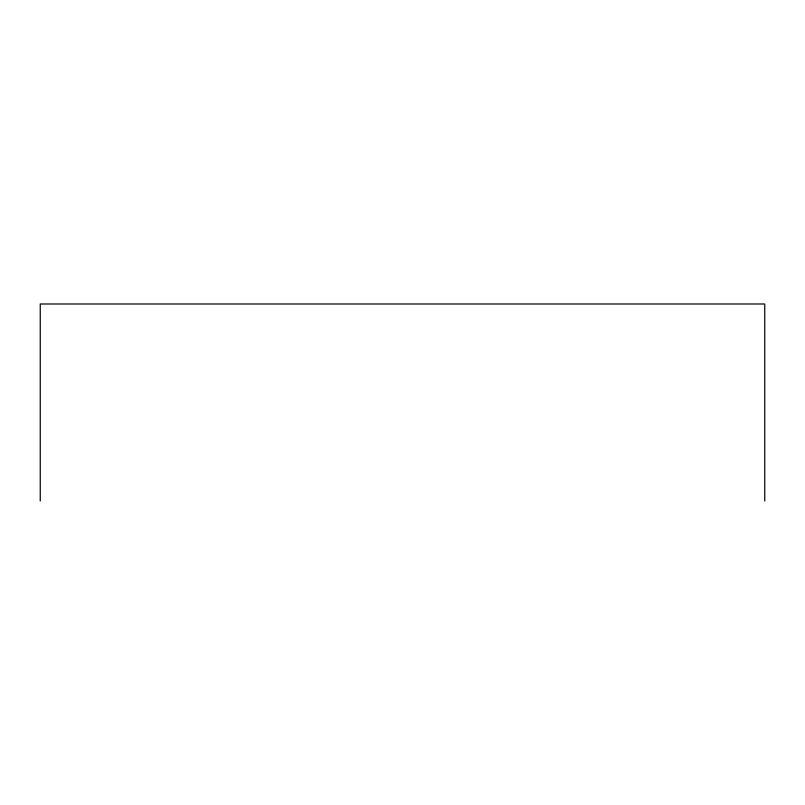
<?xml version="1.0" encoding="UTF-8"?>
<svg xmlns="http://www.w3.org/2000/svg" width="805" height="805" viewBox="0 0 805 805"><rect width="100%" height="100%" fill="white"/><g stroke="black" fill="none" stroke-linecap="round" stroke-linejoin="round"><path stroke-width="1.21" d="M764.75 501.012L764.75 303.988L40.25 303.988L40.25 501.012"/></g></svg>
